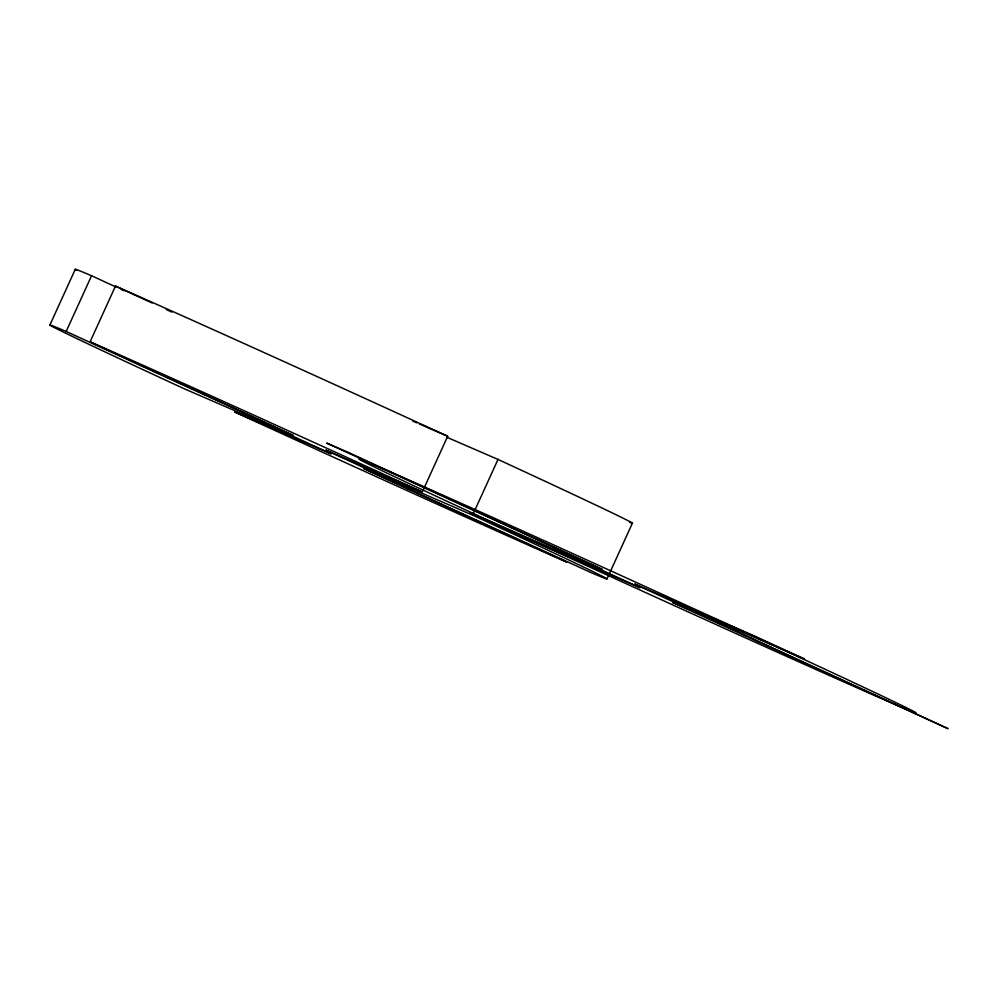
<?xml version="1.0" encoding="UTF-8"?>
<svg xmlns="http://www.w3.org/2000/svg" width="998" height="998" viewBox="0 0 998 998"><rect width="100%" height="100%" fill="white"/><g stroke="black" fill="none" stroke-linecap="round" stroke-linejoin="round"><path stroke-width="1.5" d="M49.9 324.999L75.287 269.285M66.167 331.461L293.262 435.427L90.094 341.827L115.481 286.114A306.124 2.67 24.5 0 1 447.69 436.251L422.304 491.964L325.71 450.086L376.021 473.277L472.615 515.143A306.124 2.67 24.5 0 1 590.729 572.465L363.634 468.499L566.802 562.099A306.124 2.67 24.5 0 1 234.592 411.962L331.186 453.841L280.875 430.649L184.281 388.783A306.124 2.67 24.5 0 1 66.167 331.461L91.554 275.747L115.543 286.8M472.615 515.143L498.002 459.429A306.124 2.67 24.5 0 1 629.726 522.378M606.996 578.927L632.383 523.214M412.81 421.131L416.827 422.878M419.522 424.038L447.69 436.251M447.029 437.336L498.002 459.429M115.481 286.114L152.158 303.018M166.267 309.517L171.918 312.112M121.182 289.395L124.014 290.692M90.094 341.827A306.124 2.67 24.5 0 1 422.304 491.964M76.821 270.333A306.124 2.67 24.5 0 1 91.554 275.747M350.647 453.466L326.72 443.1L602.231 569.371L350.647 453.466M589.843 564.594L470.233 512.747L520.544 535.926L640.155 587.772L589.843 564.594M754.276 635.888L634.666 584.03L684.99 607.208L804.6 659.067L754.276 635.888M696.517 612.809L672.602 602.443L948.1 728.715L696.517 612.809M494.434 523.264A306.124 2.67 24.5 0 0 915.939 712.871A306.124 2.67 24.5 0 0 501.857 521.567A306.124 2.67 24.5 0 0 494.434 523.264"/></g></svg>
